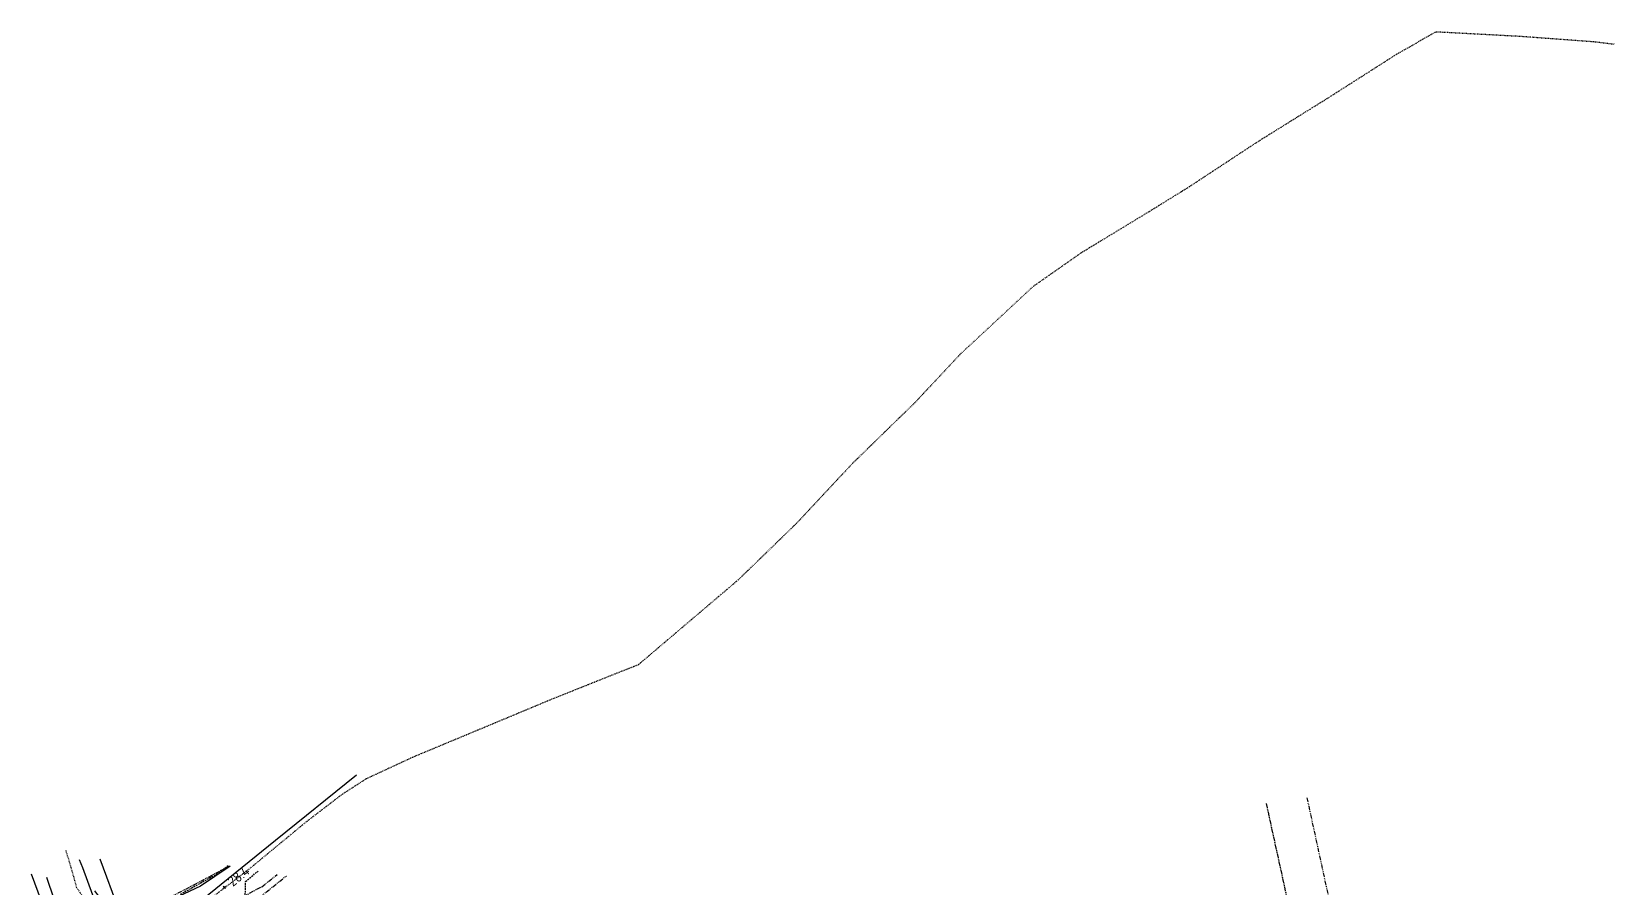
# Model space of a CAD drawing. Header units: metres. Extents: x 139929 to 142176, y 6401995 to 6404420.
# Drawn here: x 140272.6 to 140504.3, y 6402505.4 to 6402630.7 of the extents above; entities that cross this region are included whole.
import ezdxf
from ezdxf.enums import TextEntityAlignment as Align

# ---------------------------------------------------------------- set-up
doc = ezdxf.new("R2010")
doc.units = ezdxf.units.M
doc.header["$LTSCALE"] = 0.5
for name, pattern in [('DASHED', [0.75, 0.5, -0.25]), ('HIDDEN2', [0.1875, 0.125, -0.0625]), ('PHANTOM', [2.5, 1.25, -0.25, 0.25, -0.25, 0.25, -0.25])]:
    doc.linetypes.add(name, pattern=pattern)
doc.layers.get('0').update_dxf_attribs({"color": 1})
for name, color, linetype in [('M-BEF-EL', 4, 'ELLEDNING'), ('M-BEF-NIVÅ', 4, 'Continuous'), ('M-BEF-VA-INFO', 4, 'Continuous'), ('M-BEF-VA-S', 4, 'Continuous'), ('M-BEF-VA-V', 4, 'HIDDEN2'), ('M-BEF-VÄGKANT', 1, 'DASHED'), ('M-GR-FASTIGHETSGRÄNS', 3, 'PHANTOM')]:
    doc.layers.add(name, color=color, linetype=linetype)
doc.styles.add('ISO', font='iso.shx', dxfattribs={"height": 2.5})
doc.styles.get("Standard").update_dxf_attribs({"font": 'simplex8.shx'})
doc.linetypes.add('ELLEDNING', pattern='A,3,-0.5,["E",Standard,S=0.5,R=0,X=0,Y=-0.25],-0.5', length=4)

# ---------------------------------------------------------------- blocks, each defined once
blk = doc.blocks.new('PRI_NIVÅ_HÖJDPUNKT_ISM')
at = {"color": 7}
for p, q in [((-0.25, 0), (0.25, 0)), ((0, 0.25), (0, -0.25))]:
    blk.add_line(p, q, dxfattribs=at)

msp = doc.modelspace()

# ---------------------------------------------------------------- linework, layer by layer
at = {"layer": 'M-BEF-EL', "flags": 128}
msp.add_lwpolyline([(140301.61, 6402508.49), (140297.28, 6402505.57), (140290.84, 6402502.56), (140286.34, 6402501.16), (140285.13, 6402501.25), (140282.96, 6402503.34), (140281.83, 6402504.9)], dxfattribs=at)
at = {"layer": 'M-BEF-VA-INFO'}
for p, q in [((140285.35, 6402502.03), (140282.58, 6402509.54)), ((140277.29, 6402494.5), (140272.55, 6402507.32)), ((140277.22, 6402499.67), (140274.76, 6402506.85))]:
    msp.add_line(p, q, dxfattribs=at)
at = {"layer": 'M-BEF-VA-S'}
for points in [[(140320.13, 6402521.84, 0), (140308.26, 6402512.25, 0), (140297.46, 6402503.53, 0)], [(140283.15, 6402499.71, 0), (140280.04, 6402508.27, 0), (140279.58, 6402509.46, 0)]]:
    msp.add_polyline3d(points, dxfattribs=at)
at = {"layer": 'M-BEF-VA-V'}
for points in [[(140297.81, 6402503.06, 0), (140304.38, 6402508.07, 0), (140308.54, 6402511.51, 0), (140312.74, 6402514.98, 0), (140317.98, 6402519.01, 0), (140321.57, 6402521.33, 0), (140328.37, 6402524.49, 0), (140333.72, 6402526.72, 0), (140348.92, 6402533.06, 0), (140361.47, 6402538.07, 0), (140376.05, 6402550.46, 0), (140384.65, 6402558.8, 0), (140392.83, 6402567.56, 0), (140402.02, 6402576.51, 0), (140408.52, 6402583.47, 0), (140409.83, 6402584.68, 0), (140419.27, 6402593.45, 0), (140426.29, 6402598.36, 0), (140436.15, 6402604.34, 0), (140440.98, 6402607.33, 0), (140442.08, 6402608.01, 0), (140452.14, 6402614.63, 0), (140462.35, 6402620.98, 0), (140472.44, 6402627.41, 0), (140473.57, 6402628.06, 0), (140478.22, 6402630.71, 0), (140490.62, 6402630.05, 0), (140501.29, 6402629.26, 0), (140504.32, 6402628.9, 0)], [(140277.54, 6402510.81, 0), (140278.06, 6402509.15, 0), (140279.12, 6402505.41, 0), (140281.64, 6402501.69, 0)]]:
    msp.add_polyline3d(points, dxfattribs=at)
at = {"layer": 'M-BEF-VÄGKANT', "lineweight": -3}
for p, q in [((140299.76, 6402507.39), (140294.26, 6402504.33)), ((140301.33, 6402508.54), (140299.76, 6402507.39)), ((140303.86, 6402506.26), (140305.71, 6402507.78)), ((140303.84, 6402503.91), (140303.86, 6402506.26))]:
    msp.add_line(p, q, dxfattribs=at)
at = {"layer": 'M-GR-FASTIGHETSGRÄNS'}
for p, q in [((140453.34, 6402517.68), (140491.42, 6402343.33)), ((140459.3, 6402518.54), (140496.78, 6402345.77)), ((140289.6, 6402502.24), (140301.45, 6402508.52)), ((140304.97, 6402503.15), (140309.85, 6402507.07)), ((140306.24, 6402505.5), (140308.52, 6402507.3)), ((140292.33, 6402498.04), (140306.24, 6402505.5))]:
    msp.add_line(p, q, dxfattribs=at)

# ---------------------------------------------------------------- block references
at = {"layer": 'M-BEF-NIVÅ', "lineweight": -3, "rotation": 39.13199790607892}
msp.add_blockref('PRI_NIVÅ_HÖJDPUNKT_ISM', (140300.77, 6402505.41), dxfattribs=at)

# ---------------------------------------------------------------- texts
at = {"layer": 'M-BEF-NIVÅ', "style": 'ISO'}
msp.add_text('28.4', height=1.5, rotation=38.5406, dxfattribs=at).set_placement((140301.55, 6402506.03), align=Align.MIDDLE_LEFT)

doc.saveas('drawing.dxf')
